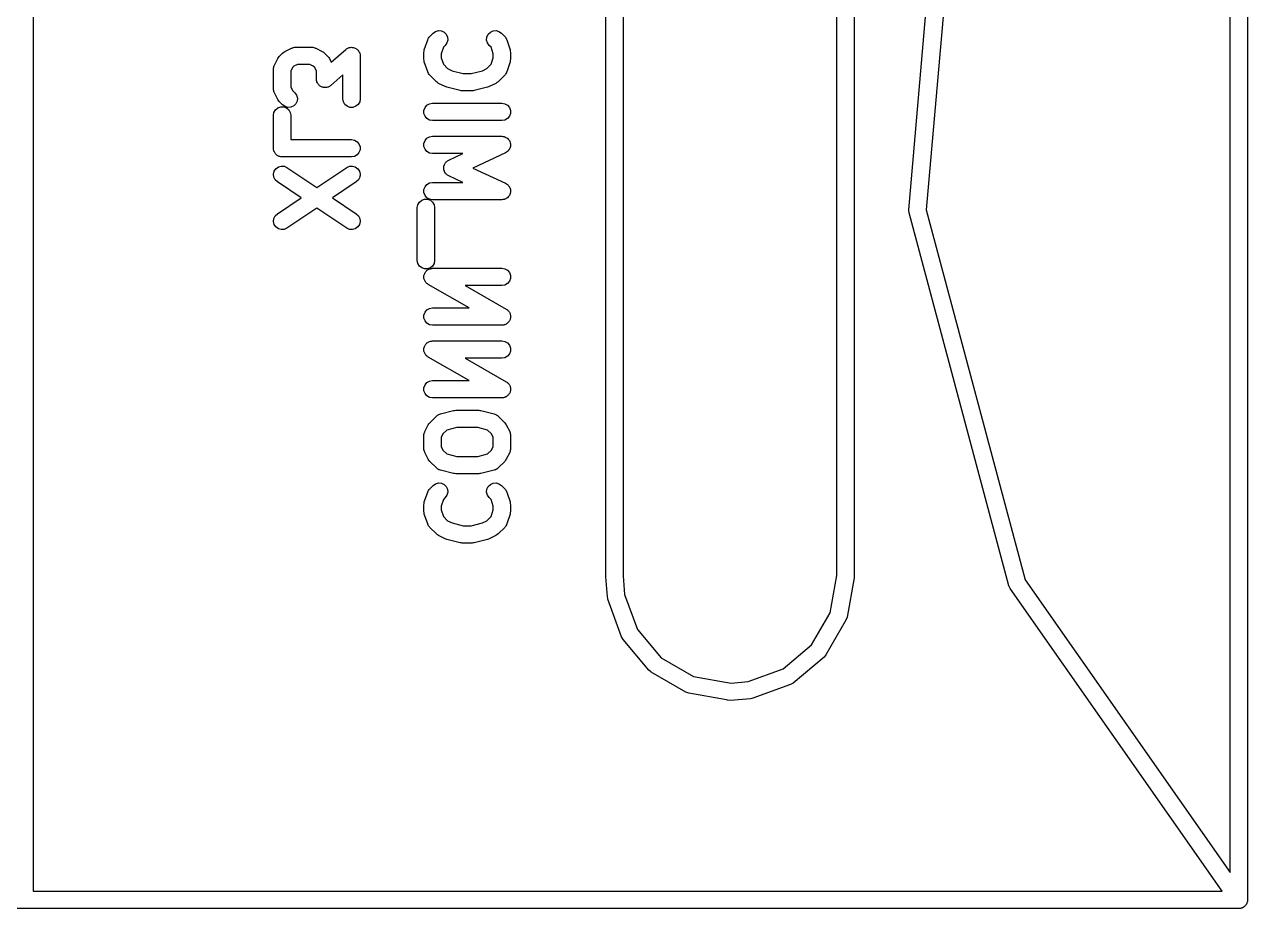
# Model space of a CAD drawing. Extents: x 100 to 214, y -112 to -50.
# Drawn here: x 151.7 to 162.28, y -65.27 to -57.63 of the extents above; entities that cross this region are included whole.
import ezdxf

# ---------------------------------------------------------------- set-up
doc = ezdxf.new("R2010")
doc.units = 0
doc.header["$MEASUREMENT"] = 0
doc.layers.add('BLACK', color=7, linetype='CONTINUOUS')

msp = doc.modelspace()

# ---------------------------------------------------------------- linework, layer by layer
at = {"layer": 'Black'}
for p, q in [((162.276, -51.6004), (162.276, -65.1996)), ((151.775, -51.6753), (151.775, -65.1247)), ((162.126, -64.9619), (162.126, -51.8063)), ((156.726, -62.4005), (156.726, -54.4164)), ((156.876, -54.3995), (156.876, -62.3972)), ((158.725, -62.3939), (158.725, -54.4028)), ((158.875, -54.3995), (158.875, -62.4005)), ((159.346, -59.2316), (159.637, -55.9047)), ((159.786, -55.9309), (159.497, -59.2315)), ((155.195, -57.7474), (155.199, -57.7397)), ((155.199, -57.7397), (155.202, -57.7368)), ((155.202, -57.7368), (155.205, -57.7333)), ((155.205, -57.7333), (155.233, -57.7048)), ((155.233, -57.7048), (155.255, -57.6898)), ((155.255, -57.6898), (155.28, -57.6831)), ((155.28, -57.6831), (155.306, -57.6854)), ((155.306, -57.6854), (155.329, -57.6964)), ((155.329, -57.6964), (155.348, -57.7148)), ((155.348, -57.7148), (155.359, -57.7383)), ((155.359, -57.7383), (155.361, -57.7643)), ((155.697, -57.7643), (155.699, -57.7383)), ((155.699, -57.7383), (155.71, -57.7148)), ((155.71, -57.7148), (155.729, -57.6964)), ((155.729, -57.6964), (155.752, -57.6854)), ((155.752, -57.6854), (155.778, -57.6831)), ((155.778, -57.6831), (155.803, -57.6898)), ((155.803, -57.6898), (155.825, -57.7048)), ((155.825, -57.7048), (155.853, -57.7333)), ((155.853, -57.7333), (155.856, -57.7368)), ((155.856, -57.7368), (155.859, -57.7397)), ((155.859, -57.7397), (155.863, -57.7474)), ((153.952, -57.8628), (154.009, -57.8343)), ((154.009, -57.8343), (154.014, -57.8331)), ((154.014, -57.8331), (154.017, -57.8309)), ((154.017, -57.8309), (154.026, -57.8294)), ((154.026, -57.8294), (154.034, -57.8269)), ((154.034, -57.8269), (154.039, -57.8271)), ((154.039, -57.8271), (154.043, -57.8264)), ((154.043, -57.8264), (154.186, -57.8264)), ((154.186, -57.8264), (154.19, -57.8271)), ((154.19, -57.8271), (154.194, -57.8269)), ((154.194, -57.8269), (154.203, -57.8294)), ((154.203, -57.8294), (154.211, -57.8309)), ((154.211, -57.8309), (154.215, -57.8331)), ((154.215, -57.8331), (154.219, -57.8343)), ((154.219, -57.8343), (154.276, -57.8628)), ((154.353, -57.9548), (154.479, -57.8449)), ((154.479, -57.8449), (154.485, -57.8411)), ((154.485, -57.8411), (154.491, -57.8364)), ((154.491, -57.8364), (154.496, -57.8344)), ((154.496, -57.8344), (154.501, -57.8314)), ((154.501, -57.8314), (154.508, -57.83)), ((154.508, -57.83), (154.515, -57.8275)), ((154.515, -57.8275), (154.521, -57.8275)), ((154.521, -57.8275), (154.527, -57.8264)), ((154.527, -57.8264), (154.534, -57.8275)), ((154.534, -57.8275), (154.541, -57.8275)), ((154.541, -57.8275), (154.547, -57.8295)), ((154.547, -57.8295), (154.552, -57.8304)), ((154.552, -57.8304), (154.559, -57.8339)), ((154.559, -57.8339), (154.566, -57.8364)), ((154.566, -57.8364), (154.57, -57.8401)), ((154.57, -57.8401), (154.575, -57.8429)), ((154.575, -57.8429), (154.58, -57.8484)), ((155.158, -57.8482), (155.187, -57.7626)), ((155.187, -57.7626), (155.189, -57.7588)), ((155.189, -57.7588), (155.19, -57.7546)), ((155.19, -57.7546), (155.195, -57.7474)), ((155.323, -57.8268), (155.304, -57.8841)), ((155.339, -57.8107), (155.323, -57.8268)), ((155.354, -57.7894), (155.339, -57.8107)), ((155.361, -57.7643), (155.354, -57.7894)), ((155.704, -57.7894), (155.697, -57.7643)), ((155.719, -57.8107), (155.704, -57.7894)), ((155.735, -57.8268), (155.719, -57.8107)), ((155.754, -57.8841), (155.735, -57.8268)), ((155.863, -57.7474), (155.868, -57.7546)), ((155.868, -57.7546), (155.869, -57.7588)), ((155.869, -57.7588), (155.871, -57.7626)), ((155.871, -57.7626), (155.9, -57.8482)), ((153.862, -57.982), (153.89, -57.9249)), ((153.89, -57.9249), (153.897, -57.9153)), ((153.897, -57.9153), (153.904, -57.9054)), ((153.904, -57.9054), (153.933, -57.8769)), ((153.933, -57.8769), (153.943, -57.87)), ((153.943, -57.87), (153.952, -57.8628)), ((154.276, -57.8628), (154.286, -57.87)), ((154.286, -57.87), (154.296, -57.8769)), ((154.296, -57.8769), (154.324, -57.9054)), ((154.324, -57.9054), (154.331, -57.9153)), ((154.331, -57.9153), (154.338, -57.9249)), ((154.338, -57.9249), (154.353, -57.9548)), ((154.58, -57.8484), (154.586, -57.8531)), ((154.586, -57.8531), (154.588, -57.8582)), ((154.588, -57.8582), (154.592, -57.8625)), ((154.592, -57.8625), (154.595, -57.8693)), ((154.595, -57.8693), (154.599, -57.8757)), ((154.599, -57.8757), (154.6, -57.8814)), ((154.6, -57.8814), (154.602, -57.8868)), ((154.602, -57.8868), (154.602, -57.8941)), ((154.602, -57.8941), (154.603, -57.9013)), ((154.603, -57.9013), (154.603, -58.2724)), ((155.154, -57.8719), (155.156, -57.8601)), ((155.154, -57.929), (155.154, -57.8719)), ((155.156, -57.9408), (155.154, -57.929)), ((155.156, -57.8601), (155.158, -57.8482)), ((155.158, -57.9527), (155.156, -57.9408)), ((155.187, -58.0383), (155.158, -57.9527)), ((155.304, -57.8841), (155.304, -57.9169)), ((155.304, -57.9169), (155.323, -57.9742)), ((155.735, -57.9742), (155.754, -57.9169)), ((155.754, -57.9169), (155.754, -57.8841)), ((155.9, -57.9527), (155.871, -58.0383)), ((155.9, -57.8482), (155.901, -57.8601)), ((155.901, -57.9408), (155.9, -57.9527)), ((155.901, -57.8601), (155.904, -57.8719)), ((155.904, -57.929), (155.901, -57.9408)), ((155.904, -57.8719), (155.904, -57.929)), ((153.854, -58.0069), (153.857, -57.9985)), ((153.855, -58.0112), (153.854, -58.0069)), ((153.854, -58.0155), (153.855, -58.0112)), ((153.854, -58.1868), (153.854, -58.0155)), ((153.857, -57.9985), (153.858, -57.9899)), ((153.858, -57.9899), (153.86, -57.9861)), ((153.86, -57.9861), (153.862, -57.982)), ((154.019, -58.0028), (154.004, -58.0332)), ((154.004, -58.0332), (154.004, -58.1691)), ((154.03, -57.9914), (154.019, -58.0028)), ((154.061, -57.9762), (154.03, -57.9914)), ((154.168, -57.9762), (154.061, -57.9762)), ((154.198, -57.9914), (154.168, -57.9762)), ((154.21, -58.0028), (154.198, -57.9914)), ((154.225, -58.0332), (154.21, -58.0028)), ((154.225, -58.1011), (154.225, -58.0332)), ((155.189, -58.0421), (155.187, -58.0383)), ((155.19, -58.0463), (155.189, -58.0421)), ((155.195, -58.0535), (155.19, -58.0463)), ((155.199, -58.0612), (155.195, -58.0535)), ((155.323, -57.9742), (155.359, -58.0102)), ((155.359, -58.0102), (155.398, -58.0296)), ((155.398, -58.0296), (155.495, -58.0539)), ((155.495, -58.0539), (155.563, -58.0539)), ((155.563, -58.0539), (155.66, -58.0296)), ((155.66, -58.0296), (155.699, -58.0102)), ((155.699, -58.0102), (155.735, -57.9742)), ((155.863, -58.0535), (155.859, -58.0612)), ((155.868, -58.0463), (155.863, -58.0535)), ((155.869, -58.0421), (155.868, -58.0463)), ((155.871, -58.0383), (155.869, -58.0421)), ((154.226, -58.1083), (154.225, -58.1011)), ((154.226, -58.1157), (154.226, -58.1083)), ((154.228, -58.1211), (154.226, -58.1157)), ((154.229, -58.1268), (154.228, -58.1211)), ((154.233, -58.1331), (154.229, -58.1268)), ((154.236, -58.1399), (154.233, -58.1331)), ((154.24, -58.1443), (154.236, -58.1399)), ((154.242, -58.1493), (154.24, -58.1443)), ((154.248, -58.154), (154.242, -58.1493)), ((154.253, -58.1595), (154.248, -58.154)), ((154.258, -58.1623), (154.253, -58.1595)), ((154.262, -58.166), (154.258, -58.1623)), ((154.343, -58.1613), (154.337, -58.166)), ((154.349, -58.1575), (154.343, -58.1613)), ((154.453, -58.0664), (154.349, -58.1575)), ((154.453, -58.2724), (154.453, -58.0664)), ((155.202, -58.0641), (155.199, -58.0612)), ((155.205, -58.0676), (155.202, -58.0641)), ((155.262, -58.1247), (155.205, -58.0676)), ((155.272, -58.1316), (155.262, -58.1247)), ((155.281, -58.1388), (155.272, -58.1316)), ((155.338, -58.1673), (155.281, -58.1388)), ((155.777, -58.1388), (155.719, -58.1673)), ((155.786, -58.1316), (155.777, -58.1388)), ((155.796, -58.1247), (155.786, -58.1316)), ((155.853, -58.0676), (155.796, -58.1247)), ((155.856, -58.0641), (155.853, -58.0676)), ((155.859, -58.0612), (155.856, -58.0641)), ((153.855, -58.191), (153.854, -58.1868)), ((153.854, -58.1953), (153.855, -58.191)), ((153.857, -58.2037), (153.854, -58.1953)), ((153.858, -58.2124), (153.857, -58.2037)), ((153.86, -58.2161), (153.858, -58.2124)), ((153.862, -58.2203), (153.86, -58.2161)), ((153.89, -58.2774), (153.862, -58.2203)), ((154.004, -58.1691), (154.019, -58.1995)), ((154.019, -58.1995), (154.039, -58.2194)), ((154.039, -58.2194), (154.054, -58.2407)), ((154.054, -58.2407), (154.06, -58.2659)), ((154.06, -58.2659), (154.058, -58.2918)), ((154.269, -58.1685), (154.262, -58.166)), ((154.276, -58.1721), (154.269, -58.1685)), ((154.281, -58.1729), (154.276, -58.1721)), ((154.287, -58.1749), (154.281, -58.1729)), ((154.294, -58.1749), (154.287, -58.1749)), ((154.301, -58.176), (154.294, -58.1749)), ((154.307, -58.1749), (154.301, -58.176)), ((154.313, -58.1749), (154.307, -58.1749)), ((154.32, -58.1724), (154.313, -58.1749)), ((154.327, -58.171), (154.32, -58.1724)), ((154.332, -58.168), (154.327, -58.171)), ((154.337, -58.166), (154.332, -58.168)), ((155.346, -58.1696), (155.338, -58.1673)), ((155.354, -58.173), (155.346, -58.1696)), ((155.468, -58.2015), (155.354, -58.173)), ((155.477, -58.2022), (155.468, -58.2015)), ((155.486, -58.2038), (155.477, -58.2022)), ((155.572, -58.2038), (155.486, -58.2038)), ((155.581, -58.2022), (155.572, -58.2038)), ((155.59, -58.2015), (155.581, -58.2022)), ((155.704, -58.173), (155.59, -58.2015)), ((155.712, -58.1696), (155.704, -58.173)), ((155.719, -58.1673), (155.712, -58.1696)), ((153.858, -58.3895), (153.871, -58.367)), ((153.871, -58.367), (153.891, -58.3502)), ((153.897, -58.287), (153.89, -58.2774)), ((153.891, -58.3502), (153.916, -58.3413)), ((153.904, -58.2968), (153.897, -58.287)), ((153.933, -58.3254), (153.904, -58.2968)), ((153.916, -58.3413), (153.942, -58.3413)), ((153.954, -58.3403), (153.933, -58.3254)), ((153.942, -58.3413), (153.966, -58.3502)), ((153.979, -58.347), (153.954, -58.3403)), ((153.966, -58.3502), (153.986, -58.367)), ((154.005, -58.3448), (153.979, -58.347)), ((153.986, -58.367), (153.999, -58.3895)), ((154.029, -58.3338), (154.005, -58.3448)), ((154.047, -58.3154), (154.029, -58.3338)), ((154.058, -58.2918), (154.047, -58.3154)), ((154.458, -58.298), (154.453, -58.2724)), ((154.471, -58.3206), (154.458, -58.298)), ((154.491, -58.3373), (154.471, -58.3206)), ((154.515, -58.3462), (154.491, -58.3373)), ((154.541, -58.3462), (154.515, -58.3462)), ((154.566, -58.3373), (154.541, -58.3462)), ((154.586, -58.3206), (154.566, -58.3373)), ((154.599, -58.298), (154.586, -58.3206)), ((154.603, -58.2724), (154.599, -58.298)), ((155.155, -58.3727), (155.164, -58.3483)), ((155.155, -58.3987), (155.155, -58.3727)), ((155.164, -58.3483), (155.181, -58.3283)), ((155.181, -58.3283), (155.204, -58.3153)), ((155.204, -58.3153), (155.229, -58.3108)), ((155.229, -58.3108), (155.829, -58.3108)), ((155.829, -58.3108), (155.854, -58.3153)), ((155.854, -58.3153), (155.877, -58.3283)), ((155.877, -58.3283), (155.894, -58.3483)), ((155.894, -58.3483), (155.902, -58.3727)), ((155.902, -58.3727), (155.902, -58.3987)), ((153.854, -58.4151), (153.858, -58.3895)), ((153.854, -58.7006), (153.854, -58.4151)), ((153.999, -58.3895), (154.004, -58.4151)), ((154.004, -58.4151), (154.004, -58.6256)), ((155.164, -58.4232), (155.155, -58.3987)), ((155.181, -58.4431), (155.164, -58.4232)), ((155.204, -58.4561), (155.181, -58.4431)), ((155.229, -58.4607), (155.204, -58.4561)), ((155.829, -58.4607), (155.229, -58.4607)), ((155.854, -58.4561), (155.829, -58.4607)), ((155.877, -58.4431), (155.854, -58.4561)), ((155.894, -58.4232), (155.877, -58.4431)), ((155.902, -58.3987), (155.894, -58.4232)), ((154.004, -58.6256), (154.528, -58.6256)), ((154.528, -58.6256), (154.554, -58.6302)), ((154.554, -58.6302), (154.576, -58.6432)), ((154.576, -58.6432), (154.593, -58.6631)), ((154.593, -58.6631), (154.602, -58.6876)), ((154.602, -58.6876), (154.602, -58.7136)), ((155.155, -58.6582), (155.164, -58.6337)), ((155.155, -58.6842), (155.155, -58.6582)), ((155.164, -58.7086), (155.155, -58.6842)), ((155.164, -58.6337), (155.181, -58.6138)), ((155.181, -58.6138), (155.204, -58.6008)), ((155.204, -58.6008), (155.229, -58.5962)), ((155.229, -58.5962), (155.829, -58.5962)), ((155.829, -58.5962), (155.838, -58.5979)), ((155.838, -58.5979), (155.848, -58.5988)), ((155.848, -58.5988), (155.851, -58.6002)), ((155.851, -58.6002), (155.854, -58.6008)), ((155.854, -58.6008), (155.863, -58.6057)), ((155.863, -58.6057), (155.872, -58.6098)), ((155.872, -58.6098), (155.874, -58.6121)), ((155.874, -58.6121), (155.877, -58.6138)), ((155.877, -58.6138), (155.883, -58.6213)), ((155.883, -58.6213), (155.89, -58.6282)), ((155.89, -58.6282), (155.891, -58.6312)), ((155.891, -58.6312), (155.894, -58.6337)), ((155.894, -58.6337), (155.897, -58.6429)), ((155.897, -58.6429), (155.901, -58.6518)), ((155.899, -58.6934), (155.897, -58.7028)), ((155.902, -58.6842), (155.899, -58.6934)), ((155.901, -58.6518), (155.901, -58.6551)), ((155.901, -58.6551), (155.902, -58.6582)), ((155.902, -58.6582), (155.902, -58.668)), ((155.902, -58.668), (155.903, -58.6777)), ((155.903, -58.6777), (155.902, -58.6809)), ((155.902, -58.6809), (155.902, -58.6842)), ((153.855, -58.707), (153.854, -58.7006)), ((153.855, -58.7136), (153.855, -58.707)), ((153.857, -58.7197), (153.855, -58.7136)), ((153.858, -58.7262), (153.857, -58.7197)), ((153.862, -58.7319), (153.858, -58.7262)), ((153.864, -58.738), (153.862, -58.7319)), ((153.868, -58.7431), (153.864, -58.738)), ((153.871, -58.7487), (153.868, -58.7431)), ((153.876, -58.7529), (153.871, -58.7487)), ((153.881, -58.758), (153.876, -58.7529)), ((153.886, -58.7612), (153.881, -58.758)), ((153.891, -58.7655), (153.886, -58.7612)), ((153.897, -58.7677), (153.891, -58.7655)), ((153.903, -58.771), (153.897, -58.7677)), ((153.91, -58.7721), (153.903, -58.771)), ((153.916, -58.7744), (153.91, -58.7721)), ((153.922, -58.7744), (153.916, -58.7744)), ((153.929, -58.7755), (153.922, -58.7744)), ((154.528, -58.7755), (153.929, -58.7755)), ((154.554, -58.771), (154.528, -58.7755)), ((154.576, -58.758), (154.554, -58.771)), ((154.593, -58.738), (154.576, -58.758)), ((154.602, -58.7136), (154.593, -58.738)), ((155.181, -58.7286), (155.164, -58.7086)), ((155.204, -58.7416), (155.181, -58.7286)), ((155.229, -58.7461), (155.204, -58.7416)), ((155.491, -58.7461), (155.229, -58.7461)), ((155.369, -58.8031), (155.491, -58.7461)), ((155.86, -58.7391), (155.578, -58.871)), ((155.868, -58.7335), (155.86, -58.7391)), ((155.877, -58.7286), (155.868, -58.7335)), ((155.879, -58.726), (155.877, -58.7286)), ((155.882, -58.7241), (155.879, -58.726)), ((155.887, -58.7161), (155.882, -58.7241)), ((155.894, -58.7086), (155.887, -58.7161)), ((155.895, -58.7055), (155.894, -58.7086)), ((155.897, -58.7028), (155.895, -58.7055)), ((153.854, -58.9241), (153.86, -58.8988)), ((153.86, -58.8988), (153.875, -58.8772)), ((153.875, -58.8772), (153.896, -58.8618)), ((153.896, -58.8618), (153.92, -58.8544)), ((153.92, -58.8544), (153.946, -58.8561)), ((153.946, -58.8561), (153.97, -58.8666)), ((153.97, -58.8666), (154.228, -59.0387)), ((154.228, -59.0387), (154.487, -58.8666)), ((154.487, -58.8666), (154.51, -58.8561)), ((154.51, -58.8561), (154.536, -58.8544)), ((154.536, -58.8544), (154.561, -58.8618)), ((154.561, -58.8618), (154.582, -58.8772)), ((154.582, -58.8772), (154.597, -58.8988)), ((154.597, -58.8988), (154.603, -58.9241)), ((155.326, -58.8645), (155.328, -58.8581)), ((155.326, -58.871), (155.326, -58.8645)), ((155.326, -58.8775), (155.326, -58.871)), ((155.328, -58.8839), (155.326, -58.8775)), ((155.328, -58.8516), (155.331, -58.8457)), ((155.328, -58.8581), (155.328, -58.8516)), ((155.328, -58.8904), (155.328, -58.8839)), ((155.331, -58.8963), (155.328, -58.8904)), ((155.331, -58.8457), (155.333, -58.8393)), ((155.333, -58.9026), (155.331, -58.8963)), ((155.333, -58.8393), (155.336, -58.834)), ((155.336, -58.908), (155.333, -58.9026)), ((155.336, -58.834), (155.339, -58.828)), ((155.339, -58.828), (155.344, -58.8234)), ((155.344, -58.8234), (155.347, -58.818)), ((155.347, -58.818), (155.353, -58.8142)), ((155.353, -58.8142), (155.358, -58.8096)), ((155.358, -58.8096), (155.363, -58.8068)), ((155.363, -58.8068), (155.369, -58.8031)), ((155.578, -58.871), (155.86, -59.0029)), ((153.857, -58.95), (153.854, -58.9241)), ((153.868, -58.9733), (153.857, -58.95)), ((153.887, -58.9913), (153.868, -58.9733)), ((154.093, -59.1287), (153.887, -58.9913)), ((154.57, -58.9913), (154.364, -59.1287)), ((154.589, -58.9733), (154.57, -58.9913)), ((154.6, -58.95), (154.589, -58.9733)), ((154.603, -58.9241), (154.6, -58.95)), ((155.181, -59.0134), (155.204, -59.0004)), ((155.204, -59.0004), (155.229, -58.9959)), ((155.229, -58.9959), (155.491, -58.9959)), ((155.339, -58.914), (155.336, -58.908)), ((155.344, -58.9186), (155.339, -58.914)), ((155.347, -58.924), (155.344, -58.9186)), ((155.353, -58.9277), (155.347, -58.924)), ((155.358, -58.9324), (155.353, -58.9277)), ((155.363, -58.9351), (155.358, -58.9324)), ((155.369, -58.9389), (155.363, -58.9351)), ((155.491, -58.9959), (155.369, -58.9389)), ((155.86, -59.0029), (155.868, -59.0085)), ((155.868, -59.0085), (155.877, -59.0134)), ((155.155, -59.0578), (155.164, -59.0333)), ((155.155, -59.0838), (155.155, -59.0578)), ((155.164, -59.1083), (155.155, -59.0838)), ((155.164, -59.0333), (155.181, -59.0134)), ((155.181, -59.1282), (155.164, -59.1083)), ((155.877, -59.0134), (155.879, -59.0159)), ((155.879, -59.0159), (155.882, -59.0178)), ((155.882, -59.0178), (155.887, -59.0258)), ((155.89, -59.1138), (155.883, -59.1207)), ((155.887, -59.0258), (155.894, -59.0333)), ((155.891, -59.1108), (155.89, -59.1138)), ((155.894, -59.1083), (155.891, -59.1108)), ((155.894, -59.0333), (155.895, -59.0364)), ((155.897, -59.0991), (155.894, -59.1083)), ((155.895, -59.0364), (155.897, -59.0392)), ((155.897, -59.0392), (155.899, -59.0486)), ((155.901, -59.0902), (155.897, -59.0991)), ((155.899, -59.0486), (155.902, -59.0578)), ((155.902, -59.0838), (155.901, -59.0869)), ((155.901, -59.0869), (155.901, -59.0902)), ((155.902, -59.0578), (155.902, -59.0611)), ((155.902, -59.0611), (155.903, -59.0643)), ((155.903, -59.0643), (155.902, -59.074)), ((155.902, -59.074), (155.902, -59.0838)), ((153.887, -59.2662), (154.093, -59.1287)), ((154.228, -59.2188), (153.97, -59.3909)), ((154.487, -59.3909), (154.228, -59.2188)), ((154.364, -59.1287), (154.57, -59.2662)), ((155.097, -59.2135), (155.102, -59.1879)), ((155.097, -59.6702), (155.097, -59.2135)), ((155.102, -59.1879), (155.115, -59.1654)), ((155.115, -59.1654), (155.135, -59.1486)), ((155.135, -59.1486), (155.159, -59.1397)), ((155.159, -59.1397), (155.185, -59.1397)), ((155.204, -59.1412), (155.181, -59.1282)), ((155.185, -59.1397), (155.21, -59.1486)), ((155.229, -59.1457), (155.204, -59.1412)), ((155.21, -59.1486), (155.23, -59.1654)), ((155.829, -59.1457), (155.229, -59.1457)), ((155.23, -59.1654), (155.243, -59.1879)), ((155.243, -59.1879), (155.247, -59.2135)), ((155.247, -59.2135), (155.247, -59.6702)), ((155.838, -59.144), (155.829, -59.1457)), ((155.848, -59.1432), (155.838, -59.144)), ((155.851, -59.1418), (155.848, -59.1432)), ((155.854, -59.1412), (155.851, -59.1418)), ((155.863, -59.1363), (155.854, -59.1412)), ((155.872, -59.1322), (155.863, -59.1363)), ((155.874, -59.1299), (155.872, -59.1322)), ((155.877, -59.1282), (155.874, -59.1299)), ((155.883, -59.1207), (155.877, -59.1282)), ((153.854, -59.3334), (153.857, -59.3075)), ((153.857, -59.3075), (153.868, -59.2842)), ((153.868, -59.2842), (153.887, -59.2662)), ((154.57, -59.2662), (154.589, -59.2842)), ((154.589, -59.2842), (154.6, -59.3075)), ((154.6, -59.3075), (154.603, -59.3334)), ((159.347, -59.2384), (159.346, -59.2316)), ((159.349, -59.2575), (159.347, -59.2384)), ((160.213, -62.4833), (159.349, -59.2575)), ((159.497, -59.2315), (160.354, -62.4318)), ((153.86, -59.3587), (153.854, -59.3334)), ((153.875, -59.3803), (153.86, -59.3587)), ((153.896, -59.3957), (153.875, -59.3803)), ((153.92, -59.403), (153.896, -59.3957)), ((153.946, -59.4014), (153.92, -59.403)), ((153.97, -59.3909), (153.946, -59.4014)), ((154.51, -59.4014), (154.487, -59.3909)), ((154.536, -59.403), (154.51, -59.4014)), ((154.561, -59.3957), (154.536, -59.403)), ((154.582, -59.3803), (154.561, -59.3957)), ((154.597, -59.3587), (154.582, -59.3803)), ((154.603, -59.3334), (154.597, -59.3587)), ((155.102, -59.6959), (155.097, -59.6702)), ((155.115, -59.7184), (155.102, -59.6959)), ((155.135, -59.7351), (155.115, -59.7184)), ((155.159, -59.744), (155.135, -59.7351)), ((155.185, -59.744), (155.159, -59.744)), ((155.21, -59.7351), (155.185, -59.744)), ((155.187, -59.7524), (155.191, -59.7482)), ((155.191, -59.7482), (155.198, -59.7459)), ((155.198, -59.7459), (155.204, -59.7426)), ((155.204, -59.7426), (155.21, -59.7414)), ((155.23, -59.7184), (155.21, -59.7351)), ((155.21, -59.7414), (155.216, -59.7392)), ((155.216, -59.7392), (155.223, -59.7392)), ((155.223, -59.7392), (155.229, -59.738)), ((155.229, -59.738), (155.829, -59.738)), ((155.243, -59.6959), (155.23, -59.7184)), ((155.247, -59.6702), (155.243, -59.6959)), ((155.829, -59.738), (155.854, -59.7426)), ((155.854, -59.7426), (155.877, -59.7556)), ((155.154, -59.8133), (155.155, -59.8067)), ((155.155, -59.8196), (155.154, -59.8133)), ((155.155, -59.8), (155.158, -59.7939)), ((155.155, -59.8067), (155.155, -59.8)), ((155.155, -59.826), (155.155, -59.8196)), ((155.158, -59.8323), (155.155, -59.826)), ((155.158, -59.7939), (155.159, -59.7877)), ((155.159, -59.8389), (155.158, -59.8323)), ((155.159, -59.7877), (155.162, -59.7818)), ((155.162, -59.8444), (155.159, -59.8389)), ((155.162, -59.7818), (155.164, -59.7755)), ((155.164, -59.8504), (155.162, -59.8444)), ((155.164, -59.7755), (155.168, -59.7706)), ((155.169, -59.8556), (155.164, -59.8504)), ((155.168, -59.7706), (155.172, -59.7651)), ((155.172, -59.8614), (155.169, -59.8556)), ((155.172, -59.7651), (155.177, -59.7607)), ((155.177, -59.7607), (155.181, -59.7556)), ((155.181, -59.7556), (155.187, -59.7524)), ((155.877, -59.7556), (155.894, -59.7755)), ((155.894, -59.8504), (155.877, -59.8704)), ((155.894, -59.7755), (155.902, -59.8)), ((155.902, -59.826), (155.894, -59.8504)), ((155.902, -59.8), (155.902, -59.826)), ((155.177, -59.8655), (155.172, -59.8614)), ((155.181, -59.8704), (155.177, -59.8655)), ((155.187, -59.8737), (155.181, -59.8704)), ((155.192, -59.878), (155.187, -59.8737)), ((155.546, -60.0806), (155.192, -59.878)), ((155.829, -59.8879), (155.511, -59.8879)), ((155.511, -59.8879), (155.866, -60.0904)), ((155.854, -59.8834), (155.829, -59.8879)), ((155.877, -59.8704), (155.854, -59.8834)), ((155.155, -60.1425), (155.164, -60.118)), ((155.155, -60.1685), (155.155, -60.1425)), ((155.164, -60.193), (155.155, -60.1685)), ((155.164, -60.118), (155.181, -60.0981)), ((155.181, -60.0981), (155.204, -60.0851)), ((155.204, -60.0851), (155.229, -60.0806)), ((155.229, -60.0806), (155.546, -60.0806)), ((155.866, -60.0904), (155.871, -60.0947)), ((155.871, -60.0947), (155.877, -60.0981)), ((155.877, -60.0981), (155.881, -60.103)), ((155.881, -60.103), (155.886, -60.1071)), ((155.886, -60.1071), (155.889, -60.1129)), ((155.889, -60.1129), (155.894, -60.118)), ((155.894, -60.118), (155.896, -60.124)), ((155.896, -60.124), (155.899, -60.1296)), ((155.899, -60.1296), (155.9, -60.1362)), ((155.9, -60.1745), (155.899, -60.1808)), ((155.9, -60.1362), (155.902, -60.1425)), ((155.902, -60.1685), (155.9, -60.1745)), ((155.902, -60.1425), (155.902, -60.1489)), ((155.902, -60.1489), (155.904, -60.1552)), ((155.904, -60.1552), (155.902, -60.1618)), ((155.902, -60.1618), (155.902, -60.1685)), ((155.181, -60.2129), (155.164, -60.193)), ((155.204, -60.2259), (155.181, -60.2129)), ((155.229, -60.2304), (155.204, -60.2259)), ((155.829, -60.2304), (155.229, -60.2304)), ((155.835, -60.2293), (155.829, -60.2304)), ((155.842, -60.2292), (155.835, -60.2293)), ((155.848, -60.227), (155.842, -60.2292)), ((155.854, -60.2259), (155.848, -60.227)), ((155.86, -60.2226), (155.854, -60.2259)), ((155.866, -60.2202), (155.86, -60.2226)), ((155.871, -60.2161), (155.866, -60.2202)), ((155.877, -60.2129), (155.871, -60.2161)), ((155.881, -60.2078), (155.877, -60.2129)), ((155.886, -60.2034), (155.881, -60.2078)), ((155.889, -60.1979), (155.886, -60.2034)), ((155.894, -60.193), (155.889, -60.1979)), ((155.896, -60.1867), (155.894, -60.193)), ((155.899, -60.1808), (155.896, -60.1867)), ((155.177, -60.3887), (155.181, -60.3835)), ((155.181, -60.3835), (155.187, -60.3804)), ((155.187, -60.3804), (155.191, -60.3762)), ((155.191, -60.3762), (155.198, -60.3739)), ((155.198, -60.3739), (155.204, -60.3705)), ((155.204, -60.3705), (155.21, -60.3694)), ((155.21, -60.3694), (155.216, -60.3672)), ((155.216, -60.3672), (155.223, -60.3672)), ((155.223, -60.3672), (155.229, -60.366)), ((155.229, -60.366), (155.829, -60.366)), ((155.829, -60.366), (155.854, -60.3705)), ((155.854, -60.3705), (155.877, -60.3835)), ((155.877, -60.3835), (155.894, -60.4035)), ((155.154, -60.4413), (155.155, -60.4347)), ((155.155, -60.4476), (155.154, -60.4413)), ((155.155, -60.4279), (155.158, -60.4219)), ((155.155, -60.4347), (155.155, -60.4279)), ((155.155, -60.454), (155.155, -60.4476)), ((155.158, -60.4603), (155.155, -60.454)), ((155.158, -60.4219), (155.159, -60.4156)), ((155.159, -60.4669), (155.158, -60.4603)), ((155.159, -60.4156), (155.162, -60.4098)), ((155.162, -60.4724), (155.159, -60.4669)), ((155.162, -60.4098), (155.164, -60.4035)), ((155.164, -60.4784), (155.162, -60.4724)), ((155.164, -60.4035), (155.168, -60.3986)), ((155.169, -60.4836), (155.164, -60.4784)), ((155.168, -60.3986), (155.172, -60.393)), ((155.172, -60.4894), (155.169, -60.4836)), ((155.172, -60.393), (155.177, -60.3887)), ((155.177, -60.4935), (155.172, -60.4894)), ((155.894, -60.4784), (155.877, -60.4983)), ((155.894, -60.4035), (155.902, -60.4279)), ((155.902, -60.454), (155.894, -60.4784)), ((155.902, -60.4279), (155.902, -60.454)), ((155.181, -60.4983), (155.177, -60.4935)), ((155.187, -60.5017), (155.181, -60.4983)), ((155.192, -60.506), (155.187, -60.5017)), ((155.546, -60.7086), (155.192, -60.506)), ((155.829, -60.5159), (155.511, -60.5159)), ((155.511, -60.5159), (155.866, -60.7184)), ((155.854, -60.5114), (155.829, -60.5159)), ((155.877, -60.4983), (155.854, -60.5114)), ((155.155, -60.7705), (155.164, -60.746)), ((155.155, -60.7965), (155.155, -60.7705)), ((155.164, -60.821), (155.155, -60.7965)), ((155.164, -60.746), (155.181, -60.7261)), ((155.181, -60.7261), (155.204, -60.7131)), ((155.204, -60.7131), (155.229, -60.7086)), ((155.229, -60.7086), (155.546, -60.7086)), ((155.866, -60.7184), (155.871, -60.7227)), ((155.871, -60.7227), (155.877, -60.7261)), ((155.877, -60.7261), (155.881, -60.731)), ((155.881, -60.731), (155.886, -60.7351)), ((155.886, -60.7351), (155.889, -60.7409)), ((155.889, -60.7409), (155.894, -60.746)), ((155.894, -60.746), (155.896, -60.752)), ((155.896, -60.752), (155.899, -60.7575)), ((155.899, -60.8088), (155.896, -60.8146)), ((155.899, -60.7575), (155.9, -60.7642)), ((155.9, -60.8025), (155.899, -60.8088)), ((155.9, -60.7642), (155.902, -60.7705)), ((155.902, -60.7965), (155.9, -60.8025)), ((155.902, -60.7705), (155.902, -60.7769)), ((155.902, -60.7769), (155.904, -60.7832)), ((155.904, -60.7832), (155.902, -60.7898)), ((155.902, -60.7898), (155.902, -60.7965)), ((155.181, -60.8409), (155.164, -60.821)), ((155.204, -60.8539), (155.181, -60.8409)), ((155.229, -60.8584), (155.204, -60.8539)), ((155.829, -60.8584), (155.229, -60.8584)), ((155.835, -60.8573), (155.829, -60.8584)), ((155.842, -60.8572), (155.835, -60.8573)), ((155.848, -60.855), (155.842, -60.8572)), ((155.854, -60.8539), (155.848, -60.855)), ((155.86, -60.8505), (155.854, -60.8539)), ((155.866, -60.8482), (155.86, -60.8505)), ((155.871, -60.8441), (155.866, -60.8482)), ((155.877, -60.8409), (155.871, -60.8441)), ((155.881, -60.8357), (155.877, -60.8409)), ((155.886, -60.8314), (155.881, -60.8357)), ((155.889, -60.8258), (155.886, -60.8314)), ((155.894, -60.821), (155.889, -60.8258)), ((155.896, -60.8146), (155.894, -60.821)), ((155.205, -61.073), (155.262, -61.016)), ((155.262, -61.016), (155.268, -61.0118)), ((155.268, -61.0118), (155.273, -61.0068)), ((155.273, -61.0068), (155.278, -61.0044)), ((155.278, -61.0044), (155.283, -61.001)), ((155.283, -61.001), (155.29, -60.9992)), ((155.29, -60.9992), (155.297, -60.9962)), ((155.297, -60.9962), (155.411, -60.9677)), ((155.411, -60.9677), (155.42, -60.9671)), ((155.42, -60.9671), (155.429, -60.9655)), ((155.429, -60.9655), (155.629, -60.9655)), ((155.629, -60.9655), (155.638, -60.9671)), ((155.638, -60.9671), (155.647, -60.9677)), ((155.647, -60.9677), (155.761, -60.9962)), ((155.761, -60.9962), (155.768, -60.9992)), ((155.768, -60.9992), (155.775, -61.001)), ((155.775, -61.001), (155.78, -61.0044)), ((155.78, -61.0044), (155.785, -61.0068)), ((155.785, -61.0068), (155.79, -61.0118)), ((155.79, -61.0118), (155.796, -61.016)), ((155.796, -61.016), (155.853, -61.073)), ((155.162, -61.1496), (155.191, -61.0925)), ((155.191, -61.0925), (155.198, -61.0829)), ((155.198, -61.0829), (155.205, -61.073)), ((155.438, -61.1153), (155.353, -61.1366)), ((155.62, -61.1153), (155.438, -61.1153)), ((155.705, -61.1366), (155.62, -61.1153)), ((155.853, -61.073), (155.86, -61.0829)), ((155.86, -61.0829), (155.867, -61.0925)), ((155.867, -61.0925), (155.896, -61.1496)), ((155.154, -61.1831), (155.155, -61.1789)), ((155.154, -61.2973), (155.154, -61.1831)), ((155.155, -61.1745), (155.157, -61.1661)), ((155.155, -61.1789), (155.155, -61.1745)), ((155.157, -61.1661), (155.159, -61.1575)), ((155.159, -61.1575), (155.161, -61.1537)), ((155.161, -61.1537), (155.162, -61.1496)), ((155.319, -61.1704), (155.304, -61.2008)), ((155.304, -61.2008), (155.304, -61.2796)), ((155.353, -61.1366), (155.319, -61.1704)), ((155.739, -61.1704), (155.705, -61.1366)), ((155.754, -61.2008), (155.739, -61.1704)), ((155.754, -61.2796), (155.754, -61.2008)), ((155.896, -61.1496), (155.897, -61.1537)), ((155.897, -61.1537), (155.899, -61.1575)), ((155.899, -61.1575), (155.901, -61.1661)), ((155.901, -61.1661), (155.903, -61.1745)), ((155.903, -61.1745), (155.903, -61.1789)), ((155.903, -61.1789), (155.904, -61.1831)), ((155.904, -61.1831), (155.904, -61.2973)), ((155.155, -61.3015), (155.154, -61.2973)), ((155.155, -61.3059), (155.155, -61.3015)), ((155.157, -61.3143), (155.155, -61.3059)), ((155.159, -61.3229), (155.157, -61.3143)), ((155.161, -61.3267), (155.159, -61.3229)), ((155.162, -61.3308), (155.161, -61.3267)), ((155.191, -61.3879), (155.162, -61.3308)), ((155.304, -61.2796), (155.319, -61.31)), ((155.319, -61.31), (155.353, -61.3438)), ((155.705, -61.3438), (155.739, -61.31)), ((155.739, -61.31), (155.754, -61.2796)), ((155.896, -61.3308), (155.867, -61.3879)), ((155.897, -61.3267), (155.896, -61.3308)), ((155.899, -61.3229), (155.897, -61.3267)), ((155.901, -61.3143), (155.899, -61.3229)), ((155.903, -61.3059), (155.901, -61.3143)), ((155.904, -61.2973), (155.903, -61.3015)), ((155.903, -61.3015), (155.903, -61.3059)), ((155.198, -61.3975), (155.191, -61.3879)), ((155.205, -61.4074), (155.198, -61.3975)), ((155.262, -61.4645), (155.205, -61.4074)), ((155.353, -61.3438), (155.438, -61.3651)), ((155.438, -61.3651), (155.62, -61.3651)), ((155.62, -61.3651), (155.705, -61.3438)), ((155.853, -61.4074), (155.796, -61.4645)), ((155.86, -61.3975), (155.853, -61.4074)), ((155.867, -61.3879), (155.86, -61.3975)), ((155.268, -61.4686), (155.262, -61.4645)), ((155.273, -61.4736), (155.268, -61.4686)), ((155.278, -61.476), (155.273, -61.4736)), ((155.283, -61.4794), (155.278, -61.476)), ((155.29, -61.4812), (155.283, -61.4794)), ((155.297, -61.4842), (155.29, -61.4812)), ((155.411, -61.5127), (155.297, -61.4842)), ((155.42, -61.5134), (155.411, -61.5127)), ((155.429, -61.5149), (155.42, -61.5134)), ((155.629, -61.5149), (155.429, -61.5149)), ((155.638, -61.5134), (155.629, -61.5149)), ((155.647, -61.5127), (155.638, -61.5134)), ((155.761, -61.4842), (155.647, -61.5127)), ((155.768, -61.4812), (155.761, -61.4842)), ((155.775, -61.4794), (155.768, -61.4812)), ((155.78, -61.476), (155.775, -61.4794)), ((155.785, -61.4736), (155.78, -61.476)), ((155.79, -61.4686), (155.785, -61.4736)), ((155.796, -61.4645), (155.79, -61.4686)), ((155.195, -61.6581), (155.199, -61.6503)), ((155.199, -61.6503), (155.202, -61.6475)), ((155.202, -61.6475), (155.205, -61.6439)), ((155.205, -61.6439), (155.233, -61.6154)), ((155.233, -61.6154), (155.255, -61.6005)), ((155.255, -61.6005), (155.28, -61.5937)), ((155.28, -61.5937), (155.306, -61.596)), ((155.306, -61.596), (155.329, -61.607)), ((155.329, -61.607), (155.348, -61.6254)), ((155.348, -61.6254), (155.359, -61.649)), ((155.359, -61.649), (155.361, -61.6749)), ((155.697, -61.6749), (155.699, -61.649)), ((155.699, -61.649), (155.71, -61.6254)), ((155.71, -61.6254), (155.729, -61.607)), ((155.729, -61.607), (155.752, -61.596)), ((155.752, -61.596), (155.778, -61.5937)), ((155.778, -61.5937), (155.803, -61.6005)), ((155.803, -61.6005), (155.825, -61.6154)), ((155.825, -61.6154), (155.853, -61.6439)), ((155.853, -61.6439), (155.856, -61.6475)), ((155.856, -61.6475), (155.859, -61.6503)), ((155.859, -61.6503), (155.863, -61.6581)), ((155.156, -61.7707), (155.158, -61.7589)), ((155.158, -61.7589), (155.187, -61.6732)), ((155.187, -61.6732), (155.189, -61.6694)), ((155.189, -61.6694), (155.19, -61.6653)), ((155.19, -61.6653), (155.195, -61.6581)), ((155.323, -61.7374), (155.304, -61.7947)), ((155.339, -61.7214), (155.323, -61.7374)), ((155.354, -61.7), (155.339, -61.7214)), ((155.361, -61.6749), (155.354, -61.7)), ((155.704, -61.7), (155.697, -61.6749)), ((155.719, -61.7214), (155.704, -61.7)), ((155.735, -61.7374), (155.719, -61.7214)), ((155.754, -61.7947), (155.735, -61.7374)), ((155.863, -61.6581), (155.868, -61.6653)), ((155.868, -61.6653), (155.869, -61.6694)), ((155.869, -61.6694), (155.871, -61.6732)), ((155.871, -61.6732), (155.9, -61.7589)), ((155.9, -61.7589), (155.901, -61.7707)), ((155.154, -61.7826), (155.156, -61.7707)), ((155.154, -61.8396), (155.154, -61.7826)), ((155.156, -61.8515), (155.154, -61.8396)), ((155.158, -61.8633), (155.156, -61.8515)), ((155.187, -61.949), (155.158, -61.8633)), ((155.304, -61.7947), (155.304, -61.8275)), ((155.304, -61.8275), (155.323, -61.8848)), ((155.735, -61.8848), (155.754, -61.8275)), ((155.754, -61.8275), (155.754, -61.7947)), ((155.9, -61.8633), (155.871, -61.949)), ((155.901, -61.8515), (155.9, -61.8633)), ((155.901, -61.7707), (155.904, -61.7826)), ((155.904, -61.8396), (155.901, -61.8515)), ((155.904, -61.7826), (155.904, -61.8396)), ((155.189, -61.9528), (155.187, -61.949)), ((155.19, -61.9569), (155.189, -61.9528)), ((155.195, -61.9641), (155.19, -61.9569)), ((155.199, -61.9719), (155.195, -61.9641)), ((155.202, -61.9747), (155.199, -61.9719)), ((155.323, -61.8848), (155.359, -61.9208)), ((155.359, -61.9208), (155.398, -61.9402)), ((155.398, -61.9402), (155.495, -61.9645)), ((155.495, -61.9645), (155.563, -61.9645)), ((155.563, -61.9645), (155.66, -61.9402)), ((155.66, -61.9402), (155.699, -61.9208)), ((155.699, -61.9208), (155.735, -61.8848)), ((155.859, -61.9719), (155.856, -61.9747)), ((155.863, -61.9641), (155.859, -61.9719)), ((155.868, -61.9569), (155.863, -61.9641)), ((155.869, -61.9528), (155.868, -61.9569)), ((155.871, -61.949), (155.869, -61.9528)), ((155.205, -61.9783), (155.202, -61.9747)), ((155.262, -62.0354), (155.205, -61.9783)), ((155.272, -62.0422), (155.262, -62.0354)), ((155.281, -62.0494), (155.272, -62.0422)), ((155.338, -62.0779), (155.281, -62.0494)), ((155.346, -62.0803), (155.338, -62.0779)), ((155.719, -62.0779), (155.712, -62.0803)), ((155.777, -62.0494), (155.719, -62.0779)), ((155.786, -62.0422), (155.777, -62.0494)), ((155.796, -62.0354), (155.786, -62.0422)), ((155.853, -61.9783), (155.796, -62.0354)), ((155.856, -61.9747), (155.853, -61.9783)), ((155.354, -62.0836), (155.346, -62.0803)), ((155.468, -62.1121), (155.354, -62.0836)), ((155.477, -62.1128), (155.468, -62.1121)), ((155.486, -62.1144), (155.477, -62.1128)), ((155.572, -62.1144), (155.486, -62.1144)), ((155.581, -62.1128), (155.572, -62.1144)), ((155.59, -62.1121), (155.581, -62.1128)), ((155.704, -62.0836), (155.59, -62.1121)), ((155.712, -62.0803), (155.704, -62.0836)), ((158.668, -62.7168), (158.725, -62.3939)), ((156.727, -62.4037), (156.726, -62.4005)), ((156.726, -62.407), (156.727, -62.4037)), ((156.741, -62.5804), (156.726, -62.407)), ((156.876, -62.3972), (156.89, -62.5575)), ((158.874, -62.4135), (158.813, -62.7558)), ((158.875, -62.4005), (158.874, -62.407)), ((158.874, -62.407), (158.874, -62.4135)), ((160.224, -62.5069), (160.213, -62.4833)), ((160.354, -62.4318), (162.126, -64.9619)), ((156.744, -62.5898), (156.741, -62.5804)), ((156.746, -62.5995), (156.744, -62.5898)), ((156.864, -62.9252), (156.746, -62.5995)), ((156.89, -62.5575), (157, -62.8616)), ((162.057, -65.1247), (160.224, -62.5069)), ((160.224, -62.5069), (160.224, -62.5069)), ((158.507, -62.9949), (158.668, -62.7168)), ((158.804, -62.7802), (158.631, -63.0812)), ((158.813, -62.7558), (158.804, -62.7802)), ((157, -62.8616), (157.206, -63.1069)), ((156.877, -62.9478), (156.864, -62.9252)), ((157.1, -63.2133), (156.877, -62.9478)), ((158.261, -63.2013), (158.507, -62.9949)), ((157.206, -63.1069), (157.484, -63.267)), ((158.614, -63.1012), (158.348, -63.3246)), ((158.631, -63.0812), (158.614, -63.1012)), ((158.631, -63.0812), (158.631, -63.0812)), ((157.116, -63.2264), (157.1, -63.2133)), ((157.1, -63.2133), (157.1, -63.2133)), ((157.12, -63.2301), (157.116, -63.2264)), ((157.42, -63.4034), (157.12, -63.2301)), ((157.12, -63.2301), (157.12, -63.2301)), ((157.957, -63.3123), (158.261, -63.2013)), ((157.484, -63.267), (157.812, -63.3249)), ((157.812, -63.3249), (157.957, -63.3123)), ((158.325, -63.3376), (157.998, -63.4565)), ((158.348, -63.3246), (158.325, -63.3376)), ((157.445, -63.4123), (157.42, -63.4034)), ((157.772, -63.47), (157.445, -63.4123)), ((157.78, -63.4736), (157.772, -63.47)), ((157.806, -63.4759), (157.78, -63.4736)), ((157.979, -63.4607), (157.806, -63.4759)), ((157.989, -63.4582), (157.979, -63.4607)), ((157.998, -63.4565), (157.989, -63.4582)), ((151.775, -65.1247), (162.057, -65.1247)), ((162.256, -65.2499), (162.254, -65.2526)), ((162.258, -65.2477), (162.256, -65.2499)), ((162.262, -65.2421), (162.258, -65.2477)), ((162.266, -65.237), (162.262, -65.2421)), ((162.267, -65.2339), (162.266, -65.237)), ((162.269, -65.2312), (162.267, -65.2339)), ((162.27, -65.2281), (162.269, -65.2312)), ((162.271, -65.2252), (162.27, -65.2281)), ((162.272, -65.2188), (162.271, -65.2252)), ((162.275, -65.2126), (162.272, -65.2188)), ((162.276, -65.1996), (162.275, -65.2028)), ((162.275, -65.2028), (162.276, -65.2061)), ((162.276, -65.2061), (162.275, -65.2093)), ((162.275, -65.2093), (162.275, -65.2126)), ((162.201, -65.2745), (147.799, -65.2745)), ((162.204, -65.2739), (162.201, -65.2745)), ((162.207, -65.2742), (162.204, -65.2739)), ((162.211, -65.2734), (162.207, -65.2742)), ((162.214, -65.2734), (162.211, -65.2734)), ((162.22, -65.2711), (162.214, -65.2734)), ((162.227, -65.27), (162.22, -65.2711)), ((162.229, -65.2683), (162.227, -65.27)), ((162.233, -65.2675), (162.229, -65.2683)), ((162.235, -65.2656), (162.233, -65.2675)), ((162.238, -65.2645), (162.235, -65.2656)), ((162.243, -65.2603), (162.238, -65.2645)), ((162.249, -65.257), (162.243, -65.2603)), ((162.251, -65.2545), (162.249, -65.257)), ((162.254, -65.2526), (162.251, -65.2545))]:
    msp.add_line(p, q, dxfattribs=at)

doc.saveas('drawing.dxf')
